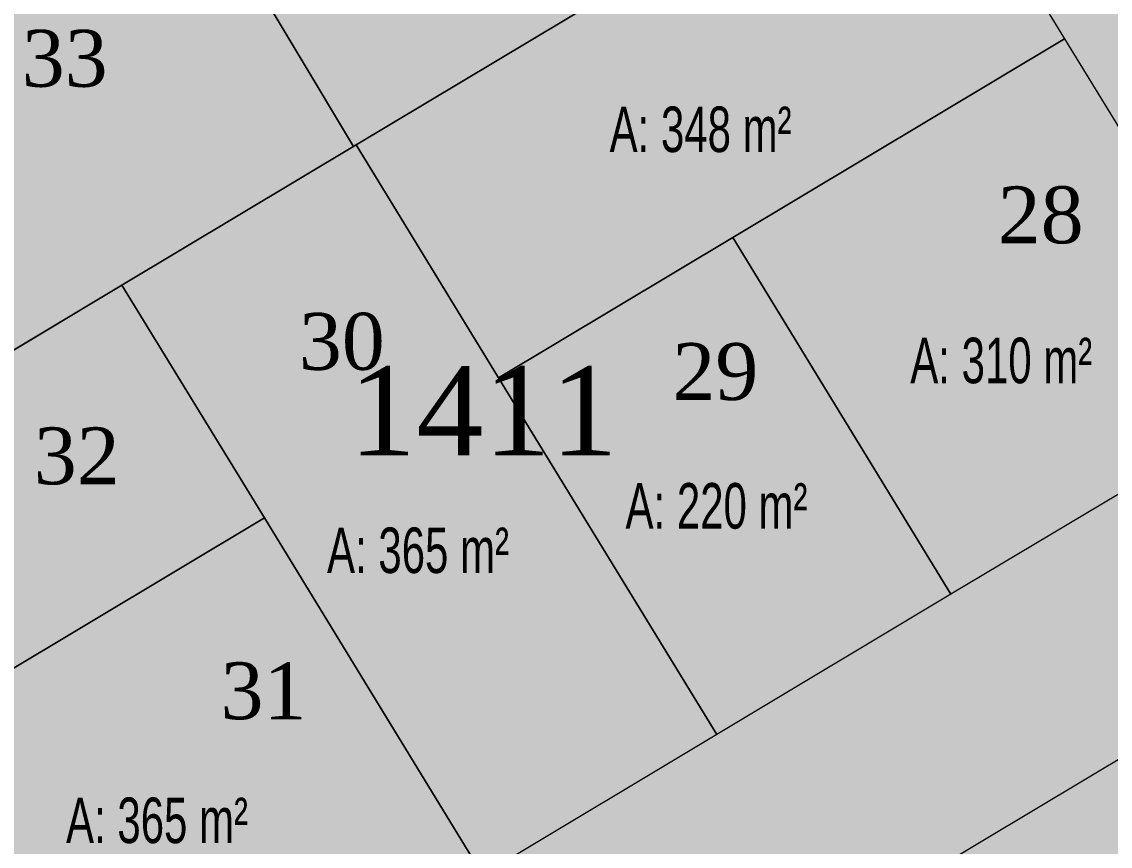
# Model space of a CAD drawing. Header units: metres. Extents: x 476631 to 477421, y 4483749 to 4484052.
# Drawn here: x 477128.05 to 477175.91, y 4483863.3 to 4483899.54 of the extents above; entities that cross this region are included whole.
import ezdxf

# ---------------------------------------------------------------- set-up
doc = ezdxf.new("R2010")
doc.units = ezdxf.units.M
for name, color, linetype, lineweight in [('M2', 1, 'Continuous', 25), ('serbest', 10, 'Continuous', 0), ('TK_KAD', 171, 'Continuous', 0), ('TK_PARSEL', 1, 'Continuous', 0)]:
    doc.layers.add(name, color=color, linetype=linetype, lineweight=lineweight)
doc.styles.add('M2', font='', dxfattribs={"width": 0.9, "height": 12})
doc.styles.get("Standard").update_dxf_attribs({"font": 'TimesNewRoman.ttf'})
doc.styles.get('M2').set_extended_font_data('Swis721 LtCn BT')

msp = doc.modelspace()

# ---------------------------------------------------------------- hatches: boundary and pattern name
at = {"layer": 'serbest', "true_color": 0x636466}
h = msp.add_hatch(color=251, dxfattribs=at)
h.dxf.hatch_style = 1
h.paths.add_polyline_path([(477178.031, 4483905.45), (477171.772, 4483915.672), (477165.51, 4483925.907), (477160.327, 4483920.965), (477167.634, 4483909.023), (477173.898, 4483898.786), (477182.448, 4483884.811), (477190.837, 4483875.132), (477191.216, 4483887.727), (477188.456, 4483888.406), (477184.289, 4483895.215), (477184.289, 4483895.215)])
at = {"layer": 'serbest'}
h = msp.add_hatch(color=14, dxfattribs=at)
h.dxf.hatch_style = 1
h.paths.add_polyline_path([(477167.634, 4483909.023), (477160.327, 4483920.965), (477135.288, 4483906.324), (477142.628, 4483894.058)])
h = msp.add_hatch(color=14, dxfattribs=at)
h.dxf.hatch_style = 1
h.paths.add_polyline_path([(477173.898, 4483898.786), (477167.634, 4483909.023), (477142.748, 4483894.131), (477149.012, 4483883.894), (477159.309, 4483890.056)])
h = msp.add_hatch(color=4, dxfattribs=at)
h.dxf.hatch_style = 1
h.paths.add_polyline_path([(477135.285, 4483906.329), (477094.387, 4483882.428), (477104.608, 4483871.307), (477142.628, 4483894.058)])
h = msp.add_hatch(color=14, dxfattribs=at)
h.dxf.hatch_style = 1
h.paths.add_polyline_path([(477173.898, 4483898.786), (477159.309, 4483890.056), (477168.904, 4483874.376), (477181.776, 4483882.078), (477182.448, 4483884.811)])
h = msp.add_hatch(color=4, dxfattribs=at)
h.dxf.hatch_style = 1
h.paths.add_polyline_path([(477149.012, 4483883.894), (477142.748, 4483894.131), (477132.451, 4483887.969), (477138.714, 4483877.732), (477148.309, 4483862.051), (477158.606, 4483868.214)])
h = msp.add_hatch(color=14, dxfattribs=at)
h.dxf.hatch_style = 1
h.paths.add_polyline_path([(477159.309, 4483890.056), (477149.012, 4483883.894), (477158.606, 4483868.213), (477168.904, 4483874.376)])
h = msp.add_hatch(color=14, dxfattribs=at)
h.dxf.hatch_style = 1
h.paths.add_polyline_path([(477138.714, 4483877.732), (477132.451, 4483887.969), (477104.608, 4483871.307), (477105.543, 4483870.29), (477116.105, 4483864.203)])
at = {"layer": 'serbest', "true_color": 0x636466}
h = msp.add_hatch(color=251, dxfattribs=at)
h.dxf.hatch_style = 1
h.paths.add_polyline_path([(477165.767, 4483860.846), (477178.623, 4483868.538), (477178.622, 4483868.538), (477189.759, 4483875.202), (477190.837, 4483875.132), (477182.448, 4483884.811), (477181.776, 4483882.078), (477168.904, 4483874.376), (477158.606, 4483868.213), (477148.309, 4483862.051), (477140.884, 4483857.609), (477147.759, 4483850.069)])
at = {"layer": 'serbest'}
h = msp.add_hatch(color=14, dxfattribs=at)
h.dxf.hatch_style = 1
h.paths.add_polyline_path([(477138.714, 4483877.732), (477116.105, 4483864.203), (477127.469, 4483857.654), (477140.884, 4483857.609), (477148.309, 4483862.051)])
h = msp.add_hatch(color=14, dxfattribs=at)
h.dxf.hatch_style = 1
h.paths.add_polyline_path([(477178.623, 4483868.538), (477165.767, 4483860.845), (477177.521, 4483851.58), (477189.274, 4483842.315), (477189.276, 4483842.315), (477198.645, 4483852.755)])

# ---------------------------------------------------------------- linework, layer by layer
for points in [[(477135.288, 4483906.324), (477160.327, 4483920.965), (477167.634, 4483909.023), (477142.628, 4483894.058), (477135.288, 4483906.324)], [(477135.285, 4483906.329), (477142.628, 4483894.058), (477104.608, 4483871.307), (477094.387, 4483882.428), (477135.285, 4483906.329), (477142.628, 4483894.058)]]:
    msp.add_lwpolyline(points, dxfattribs=at)
at = {"layer": 'TK_KAD'}
msp.add_line((477147.759, 4483850.069), (477189.759, 4483875.202), dxfattribs=at)
at = {"layer": 'TK_PARSEL'}
for p, q in [((477167.634, 4483909.023), (477142.748, 4483894.131)), ((477142.748, 4483894.131), (477167.634, 4483909.023)), ((477167.634, 4483909.023), (477173.898, 4483898.786)), ((477173.898, 4483898.786), (477159.309, 4483890.056)), ((477159.309, 4483890.056), (477173.898, 4483898.786)), ((477173.898, 4483898.786), (477182.448, 4483884.811)), ((477132.451, 4483887.969), (477142.748, 4483894.131)), ((477142.748, 4483894.131), (477132.451, 4483887.969)), ((477142.748, 4483894.131), (477142.748, 4483894.131)), ((477149.012, 4483883.894), (477142.748, 4483894.131)), ((477142.748, 4483894.131), (477142.748, 4483894.131)), ((477142.748, 4483894.131), (477149.012, 4483883.894)), ((477159.309, 4483890.056), (477149.012, 4483883.894)), ((477149.012, 4483883.894), (477159.309, 4483890.056)), ((477168.904, 4483874.376), (477159.309, 4483890.056)), ((477159.309, 4483890.056), (477159.309, 4483890.056)), ((477159.309, 4483890.056), (477168.904, 4483874.376)), ((477104.608, 4483871.307), (477132.451, 4483887.969)), ((477132.451, 4483887.969), (477104.608, 4483871.307)), ((477138.714, 4483877.732), (477132.451, 4483887.969)), ((477132.451, 4483887.969), (477138.714, 4483877.732)), ((477158.606, 4483868.213), (477149.012, 4483883.894)), ((477149.012, 4483883.894), (477158.606, 4483868.214)), ((477181.776, 4483882.078), (477168.904, 4483874.376)), ((477116.105, 4483864.203), (477138.714, 4483877.732)), ((477138.714, 4483877.732), (477116.105, 4483864.203)), ((477148.309, 4483862.051), (477138.714, 4483877.732)), ((477138.714, 4483877.732), (477148.309, 4483862.051)), ((477138.714, 4483877.732), (477138.714, 4483877.732)), ((477168.904, 4483874.376), (477158.606, 4483868.213)), ((477168.904, 4483874.376), (477168.904, 4483874.376)), ((477158.606, 4483868.214), (477148.309, 4483862.051)), ((477165.767, 4483860.846), (477178.622, 4483868.538))]:
    msp.add_line(p, q, dxfattribs=at)

# ---------------------------------------------------------------- texts
at = {"layer": 'M2', "color": 14, "style": 'M2', "width": 0.9}
for s, p in [('A: 348 m²', (477153.895, 4483893.818)), ('A: 310 m²', (477167.115, 4483883.655)), ('A: 220 m²', (477154.594, 4483877.265)), ('A: 365 m²', (477129.993, 4483863.441))]:
    msp.add_text(s, height=2, dxfattribs=at).set_placement(p)
at = {"layer": 'M2', "color": 1, "style": 'M2', "width": 0.9}
msp.add_text('A: 365 m²', height=2, dxfattribs=at).set_placement((477141.469, 4483875.312))
at = {"layer": 'serbest', "char_height": 2.5, "attachment_point": 1}
for s, insert in [('33', (477128.047, 4483899.19)), ('28', (477170.959, 4483892.306)), ('30', (477140.232, 4483886.745)), ('29', (477156.655, 4483885.421)), ('32', (477128.577, 4483881.714)), ('31', (477136.789, 4483871.387))]:
    msp.add_mtext_dynamic_manual_height_columns(s, width=11.84476, gutter_width=12.5, heights=[0], dxfattribs=dict(at, insert=insert))
at = {"layer": 'serbest', "color": 5, "insert": (477142.435, 4483884.397), "char_height": 3.9129, "attachment_point": 1}
msp.add_mtext_dynamic_manual_height_columns('1411', width=31.40198, gutter_width=19.564, heights=[0], dxfattribs=at)

doc.saveas('drawing.dxf')
